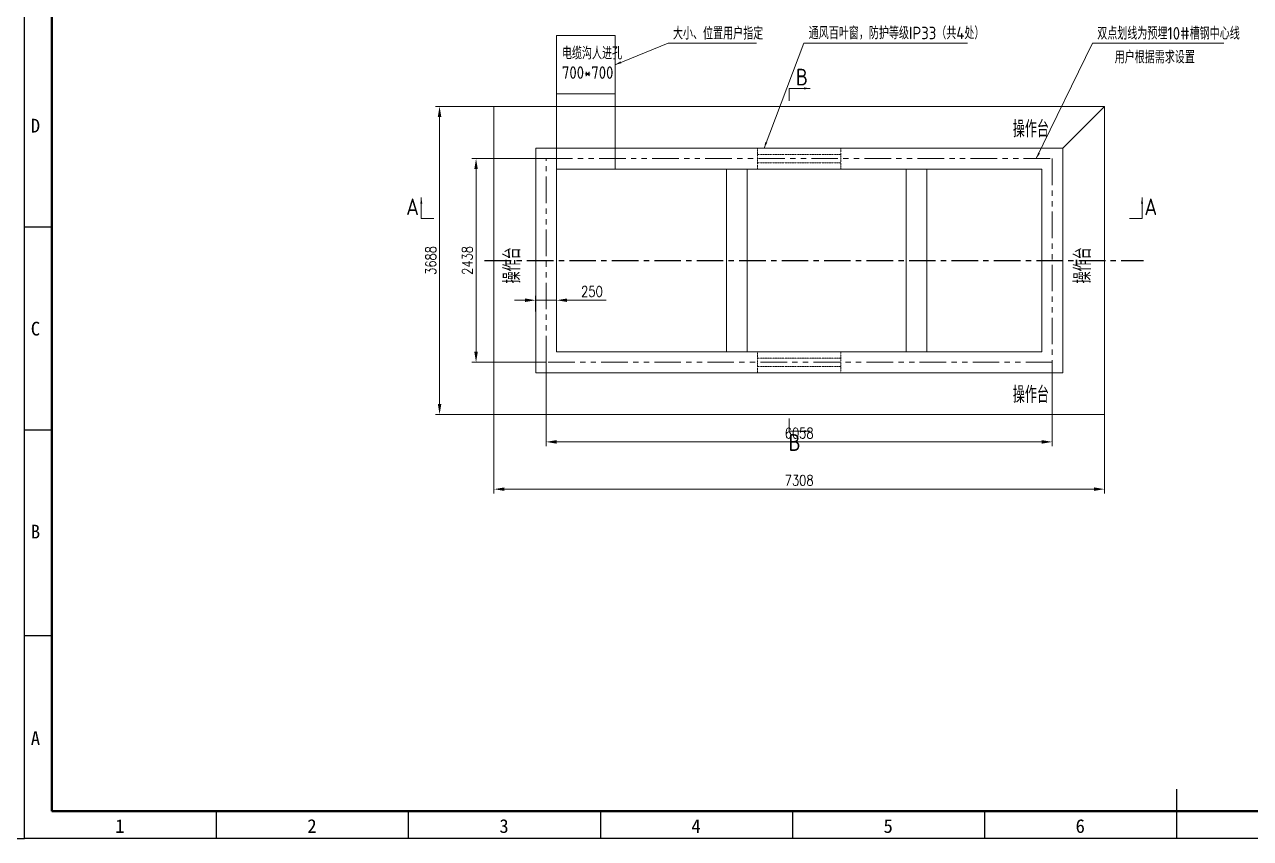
# Model space of a CAD drawing. Header units: millimetres. Extents: x 0 to 87554, y -20854 to 20404.
# Drawn here: x 59971 to 74643, y 0 to 9745 of the extents above; entities that cross this region are included whole.
import ezdxf
from ezdxf.enums import TextEntityAlignment as Align

# ---------------------------------------------------------------- set-up
doc = ezdxf.new("R2010")
doc.units = ezdxf.units.MM
for name, pattern in [('ACAD_ISO03W100', [30, 12, -18]), ('CENTER', [50.8, 31.75, -6.35, 6.35, -6.35]), ('DASHED', [0.75, 0.5, -0.25]), ('PHANTOM', [63.5, 31.75, -6.35, 6.35, -6.35, 6.35, -6.35])]:
    doc.linetypes.add(name, pattern=pattern)
doc.layers.get('0').update_dxf_attribs({"lineweight": 15})
doc.layers.get('Defpoints').update_dxf_attribs({"lineweight": 15})
doc.layers.add('2', color=4, linetype='CENTER')
doc.layers.add('FORM', color=7, linetype='Continuous')
doc.styles.add('GB', font='gbenor.shx', dxfattribs={"bigfont": 'gbcbig.shx'})
doc.styles.add('KEHUA', font='STFANGSO.TTF')
doc.styles.get("Standard").update_dxf_attribs({"font": 'isocp.shx', "width": 0.707, "bigfont": 'hztxt.shx'})
doc.styles.add('TH_GBDIM', font='romans.shx', dxfattribs={"width": 0.8, "bigfont": 'gbcbig.shx'})
doc.dimstyles.new('1TH_GBDIM', dxfattribs={"dimscale": 42, "dimtxt": 3, "dimasz": 3, "dimexe": 1.2, "dimexo": 0, "dimgap": 1, "dimtad": 1, "dimdec": 1, "dimlfac": -1.5, "dimdsep": 46, "dimtxsty": 'TH_GBDIM', "dimcen": 2.5, "dimclrd": 130, "dimclre": 130, "dimclrt": 3, "dimadec": 0, "dimazin": 2, "dimtfac": 0.714286, "dimtdec": 1, "dimtmove": 0, "dimatfit": 3, "dimfxl": 1, "dimtolj": 1, "dimtzin": 0, "dimlwd": -1, "dimlwe": -1, "dimarcsym": 0})
doc.dimstyles.new('DJ', dxfattribs={"dimtxt": 75, "dimasz": 75, "dimexe": 20, "dimexo": 0, "dimgap": 20, "dimtad": 1, "dimdec": 1, "dimtxsty": 'Standard', "dimcen": 10, "dimclrd": 95, "dimclre": 95, "dimclrt": 95, "dimadec": 0, "dimazin": 0, "dimtfac": 1, "dimtdec": 1, "dimtmove": 1, "dimatfit": 3, "dimfxl": 1, "dimlwd": 13, "dimlwe": 15, "dimarcsym": 0})

# ---------------------------------------------------------------- blocks, each defined once
blk = doc.blocks.new('KH01-M017S')
at = {"layer": 'FORM', "color": 4}
for p, q in [((0, 111.5), (5, 111.5)), ((0, 74.5), (5, 74.5)), ((0, 37), (5, 37)), ((210, 0), (210, 9)), ((35, 0), (35, 5)), ((70, 0), (70, 5)), ((105, 0), (105, 5)), ((140, 0), (140, 5)), ((175, 0), (175, 5))]:
    blk.add_line(p, q, dxfattribs=at)
at = {"layer": 'FORM', "color": 6}
blk.add_lwpolyline([(0, 297), (420, 297), (420, 0), (0, 0)], close=True, dxfattribs=at)
at = {"layer": 'FORM', "color": 8, "lineweight": 40}
blk.add_lwpolyline([(5, 5), (415, 5), (415, 292), (5, 292)], close=True, dxfattribs=at)
at = {"layer": 'FORM', "color": 4, "style": 'KEHUA'}
for s, p in [('D', (1.14, 128.69)), ('C', (1.14, 91.69)), ('B', (1.14, 54.69)), ('A  ', (1.14, 17.02)), ('1', (16.53, 1.02)), ('2', (51.53, 1.02)), ('3', (86.53, 1.02)), ('4', (121.53, 1.02)), ('5', (156.53, 1.02)), ('6', (191.53, 1.02))]:
    blk.add_text(s, height=2.5, dxfattribs=at).set_placement(p)
at = {"layer": 'FORM', "color": 8, "style": 'KEHUA'}
blk.add_attdef('公司名称', text='', height=2.5, dxfattribs=at).set_placement((284.94, 43.94), align=Align.MIDDLE_LEFT)
at = {"layer": 'FORM', "color": 4, "style": 'KEHUA'}
for tag, p in [('设计者', (369.07, 43.93)), ('工程名称', (299.91, 37.59)), ('审核者', (369.07, 37.93)), ('标准化', (369.07, 31.93)), ('批准者', (369.07, 25.93))]:
    blk.add_attdef(tag, text='', height=2.5, dxfattribs=at).set_placement(p, align=Align.MIDDLE_LEFT)
for tag, p in [('图纸名称', (299.91, 30.82)), ('产品型号', (299.91, 24.82)), ('版本', (299.91, 18.64)), ('页码', (299.91, 12.64))]:
    blk.add_attdef(tag, p, '', height=2.5, dxfattribs=at)
blk = doc.blocks.new('*D233')
at = {"color": 130}
for p, q in [((65588, 8764), (64888, 8764)), ((64938, 8638), (64938, 5202)), ((65588, 5076), (64888, 5076))]:
    blk.add_line(p, q, dxfattribs=at)
at = {"color": 130, "lineweight": -3}
for points in [[(64917, 8638), (64959, 8638), (64938, 8764)], [(64917, 5202), (64959, 5202), (64938, 5076)]]:
    blk.add_solid(points, dxfattribs=at)
at = {"layer": 'Defpoints', "color": 0, "lineweight": -3}
for p in [(65588, 8764), (64938, 5076), (65588, 5076)]:
    blk.add_point(p, dxfattribs=at)
at = {"color": 3, "insert": (64833, 6920), "char_height": 126, "attachment_point": 5, "rotation": 90, "style": 'TH_GBDIM'}
blk.add_mtext('\\A1;3688', dxfattribs=at)
blk = doc.blocks.new('*D234')
at = {"color": 130}
for p, q in [((65588, 5076), (65588, 4132)), ((72896, 5076), (72896, 4132)), ((65714, 4182), (72770, 4182))]:
    blk.add_line(p, q, dxfattribs=at)
at = {"color": 130, "lineweight": -3}
for points in [[(65714, 4203), (65714, 4161), (65588, 4182)], [(72770, 4203), (72770, 4161), (72896, 4182)]]:
    blk.add_solid(points, dxfattribs=at)
at = {"layer": 'Defpoints', "color": 0, "lineweight": -3}
for p in [(65588, 5076), (72896, 5076), (72896, 4182)]:
    blk.add_point(p, dxfattribs=at)
at = {"color": 3, "insert": (69242, 4287), "char_height": 126, "attachment_point": 5, "style": 'TH_GBDIM'}
blk.add_mtext('\\A1;7308', dxfattribs=at)
blk = doc.blocks.new('*D237')
at = {"color": 130}
for p, q in [((66213, 5701), (66213, 4697)), ((72271, 5701), (72271, 4697)), ((72145, 4748), (66339, 4748))]:
    blk.add_line(p, q, dxfattribs=at)
at = {"color": 130, "lineweight": -3}
for points in [[(66339, 4769), (66339, 4727), (66213, 4748)], [(72145, 4769), (72145, 4727), (72271, 4748)]]:
    blk.add_solid(points, dxfattribs=at)
at = {"layer": 'Defpoints', "color": 0, "lineweight": -3}
for p in [(66213, 5701), (72271, 5701), (66213, 4748)]:
    blk.add_point(p, dxfattribs=at)
at = {"color": 3, "insert": (69242, 4853), "char_height": 126, "attachment_point": 5, "style": 'TH_GBDIM'}
blk.add_mtext('\\A1;6058', dxfattribs=at)
blk = doc.blocks.new('*D235')
at = {"color": 130}
for p, q in [((66213, 8139), (65324, 8139)), ((65375, 5827), (65375, 8013)), ((66213, 5701), (65324, 5701))]:
    blk.add_line(p, q, dxfattribs=at)
at = {"color": 130, "lineweight": -3}
for points in [[(65354, 8013), (65396, 8013), (65375, 8139)], [(65354, 5827), (65396, 5827), (65375, 5701)]]:
    blk.add_solid(points, dxfattribs=at)
at = {"layer": 'Defpoints', "color": 0, "lineweight": -3}
for p in [(65375, 8139), (66213, 8139), (66213, 5701)]:
    blk.add_point(p, dxfattribs=at)
at = {"color": 3, "insert": (65270, 6920), "char_height": 126, "attachment_point": 5, "rotation": 90, "style": 'TH_GBDIM'}
blk.add_mtext('\\A1;2438', dxfattribs=at)
blk = doc.blocks.new('*D236')
at = {"color": 130}
for p, q in [((66088, 6310), (66088, 6495)), ((66338, 6310), (66338, 6495)), ((65962, 6444), (65836, 6444)), ((66088, 6444), (66338, 6444)), ((66464, 6444), (66933, 6444))]:
    blk.add_line(p, q, dxfattribs=at)
at = {"color": 130, "lineweight": -3}
for points in [[(65962, 6465), (65962, 6423), (66088, 6444)], [(66464, 6465), (66464, 6423), (66338, 6444)]]:
    blk.add_solid(points, dxfattribs=at)
at = {"layer": 'Defpoints', "color": 0, "lineweight": -3}
for p in [(66088, 6310), (66338, 6444), (66338, 6310)]:
    blk.add_point(p, dxfattribs=at)
at = {"color": 3, "insert": (66762, 6549), "char_height": 126, "attachment_point": 5, "style": 'TH_GBDIM'}
blk.add_mtext('\\A1;250', dxfattribs=at)

msp = doc.modelspace()

# ---------------------------------------------------------------- linework, layer by layer
at = {"color": 2, "linetype": 'DASHED', "ltscale": 10}
for p, q in [((66338.212, 8014.215), (66338.212, 8913.43)), ((67038.212, 8014.215), (67038.212, 8913.43))]:
    msp.add_line(p, q, dxfattribs=at)
for p, q in [((65588.212, 8764.215), (65588.212, 5076.215)), ((72896.212, 8764.215), (65588.212, 8764.215)), ((72396.212, 8264.215), (72896.212, 8764.215)), ((72896.212, 8764.215), (72896.212, 5076.215)), ((66088.212, 5576.215), (66088.212, 8264.215)), ((66088.212, 8264.215), (72396.212, 8264.215)), ((72396.212, 5576.215), (72396.212, 8264.215)), ((66088.212, 5576.215), (72396.212, 5576.215)), ((72896.212, 5076.215), (65588.212, 5076.215))]:
    msp.add_line(p, q)
at = {"color": 2, "linetype": 'ACAD_ISO03W100', "ltscale": 0.03}
for p, q in [((69742.233, 8189.215), (68742.191, 8189.215)), ((69742.233, 8089.215), (68742.191, 8089.215)), ((69742.233, 5751.215), (68742.191, 5751.215)), ((69742.233, 5651.215), (68742.191, 5651.215))]:
    msp.add_line(p, q, dxfattribs=at)
at = {"color": 6}
for p, q in [((68371.212, 5826.215), (68371.212, 8014.215)), ((68621.212, 8014.215), (68621.212, 5826.215)), ((70521.212, 5826.215), (70521.212, 8014.215)), ((70771.212, 8014.215), (70771.212, 5826.215))]:
    msp.add_line(p, q, dxfattribs=at)
at = {"color": 6, "lineweight": -3}
msp.add_line((57568.505, 0), (59970.924, 0), dxfattribs=at)
for points in [[(66338.212, 8913.43), (67038.212, 8913.43), (67038.212, 9613.43), (66338.212, 9613.43)], [(72396.212, 5576.215), (66088.212, 5576.215), (66088.212, 8264.215), (72396.212, 8264.215)], [(72146.212, 5826.215), (66338.212, 5826.215), (66338.212, 8014.215), (72146.212, 8014.215)]]:
    msp.add_lwpolyline(points, close=True)
at = {"color": 2, "linetype": 'ACAD_ISO03W100', "ltscale": 0.03}
for points in [[(69742.233, 8264.215), (68742.191, 8264.215), (68742.191, 8014.215), (69742.233, 8014.215)], [(69742.233, 5576.215), (68742.191, 5576.215), (68742.191, 5826.215), (69742.233, 5826.215)]]:
    msp.add_lwpolyline(points, close=True, dxfattribs=at)
at = {"color": 6, "linetype": 'PHANTOM', "lineweight": 13, "ltscale": 10}
msp.add_lwpolyline([(72271.212, 5701.215), (66213.212, 5701.215), (66213.212, 8139.215), (72271.212, 8139.215)], close=True, dxfattribs=at)
at = {"layer": '2', "color": 1, "ltscale": 10}
msp.add_line((65476.408, 6920.215), (73360.844, 6920.215), dxfattribs=at)

# ---------------------------------------------------------------- block references
at = {"xscale": 65.67391285754275, "yscale": 65.67391285754275, "zscale": 65.67391285754275}
msp.add_blockref('KH01-M017S', (59970.924, 0), dxfattribs=at)

# ---------------------------------------------------------------- texts
at = {"color": 34, "lineweight": 15, "style": 'GB'}
for s, insert, char_height, attachment_point in [('大小、位置用户指定', (67730.856, 9563.362), 150, 7), ('通风百叶窗，防护等级IP33（共4处）', (69356.04, 9563.362), 150, 7), ('双点划线为预埋10#槽钢中心线', (72808.724, 9563.362), 150, 7), ('电缆沟人进孔', (66402.268, 9326.395), 150, 7), ('用户根据需求设置', (73017.803, 9277.861), 150, 7), ('700*700', (66402.268, 9093.984), 150, 7), ('B', (69202.136, 9014.957), 200, 7), ('操作台', (71799.068, 8393.861), 200, 7), ('A', (64537.95, 7461.893), 200, 7), ('A', (73526.519, 7461.893), 200, 9), ('操作台', (71799.068, 5213.762), 200, 7), ('B', (69259.377, 4840.728), 200, 3)]:
    msp.add_mtext(s, dxfattribs=dict(at, insert=insert, char_height=char_height, attachment_point=attachment_point))
at = {"color": 34, "lineweight": 15, "char_height": 200, "attachment_point": 7, "rotation": 90, "style": 'GB'}
for insert in [(65905.469, 6645.166), (72733.607, 6645.166)]:
    msp.add_mtext('操作台', dxfattribs=dict(at, insert=insert))

# ---------------------------------------------------------------- dimensions: what is measured, and where the dimension line sits
for base, p1, p2, angle, picture, middle in [((64938.39, 5076.215), (65588.212, 8764.215), (65588.212, 5076.215), 90, '*D233', (64833.39, 6920.215)), ((65374.719, 8139.215), (66213.212, 5701.215), (66213.212, 8139.215), 90, '*D235', (65269.719, 6920.215)), ((66213.212, 4747.579), (72271.212, 5701.215), (66213.212, 5701.215), 180, '*D237', (69242.212, 4852.579)), ((72896.212, 4182.08), (65588.212, 5076.215), (72896.212, 5076.215), 180, '*D234', (69242.212, 4287.08))]:
    dim = msp.add_linear_dim(base=base, p1=p1, p2=p2, angle=angle, dimstyle='1TH_GBDIM')
    dim.commit()
    dim.dimension.update_dxf_attribs({"geometry": picture, "text_midpoint": middle})
dim = msp.add_linear_dim(base=(66338.212, 6444.405), p1=(66088.212, 6310.088), p2=(66338.212, 6310.088), dimstyle='1TH_GBDIM')
dim.commit()
dim.dimension.update_dxf_attribs({"geometry": '*D236', "text_midpoint": (66761.812, 6549.405)})

# ---------------------------------------------------------------- leaders
at = {"color": 4, "lineweight": 13}
for points in [[(67038.212, 9263.43), (67673.522, 9522.215), (68729.502, 9522.215)], [(68821.897, 8264.215), (69298.706, 9522.215), (71254.754, 9522.215)], [(72079.801, 8139.215), (72751.389, 9522.215), (74322.703, 9522.215)], [(69373.321, 8979.47), (69123.321, 8979.47), (69123.321, 8829.47)], [(64719.468, 7673.525), (64719.468, 7423.525), (64869.468, 7423.525)], [(73345.002, 7673.525), (73345.002, 7423.525), (73195.002, 7423.525)], [(69373.321, 4876.215), (69123.321, 4876.215), (69123.321, 5026.215)]]:
    msp.add_leader(points, dimstyle='DJ', override={"dimgap": 20, "dimtad": 0}, dxfattribs=at)

doc.saveas('drawing.dxf')
